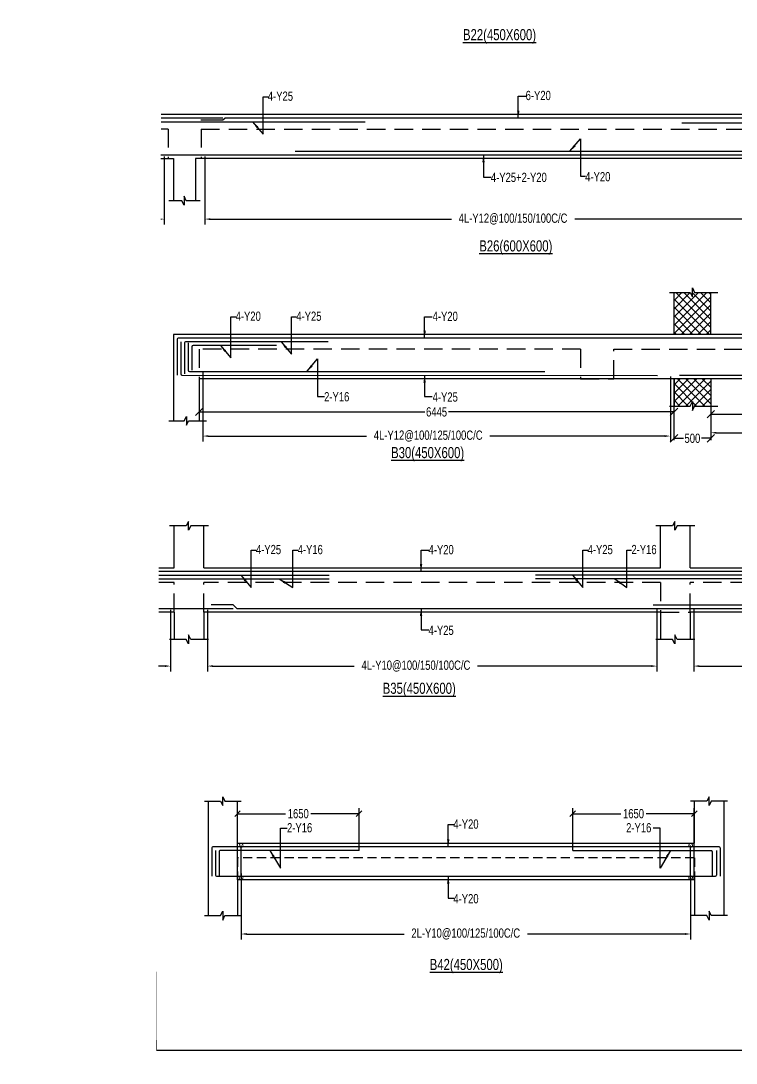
# Model space of a CAD drawing. Header units: millimetres. Extents: x 0 to 31744305, y -21599035 to 0.
# Drawn here: x 31642466 to 31652174, y -21150739 to -21136592 of the extents above; entities that cross this region are included whole.
import ezdxf

# ---------------------------------------------------------------- set-up
doc = ezdxf.new("R2010")
doc.units = ezdxf.units.MM
doc.header["$LTSCALE"] = 1000
doc.header["$MEASUREMENT"] = 0
doc.set_wipeout_variables(frame=1)
doc.header["$PDMODE"] = 3
for name, pattern in [('CONTINOUS', [0]), ('CONTINU', [0]), ('HIDDEN', [0.375, 0.25, -0.125])]:
    doc.linetypes.add(name, pattern=pattern)
for name, color, linetype in [('-S-ARROW', 253, 'Continuous'), ('-S-MISC', 8, 'Continuous'), ('-S-STIRRUPS DIM', 6, 'Continuous'), ('-S-STIRUP', 11, 'Continuous'), ('-STR-BEAM', 7, 'CONTINU'), ('-STR-COLUMN', 5, 'HIDDEN'), ('-STR-REINF', 3, 'Continuous'), ('-STR-RF-DIM', 8, 'CONTINOUS'), ('-STR-TEXT', 6, 'Continuous'), ('S-COL HATCH', 9, 'Continuous'), ('S-DIM', 7, 'Continuous'), ('SEC TEXT', 9, 'Continuous'), ('SLAB LINE', 254, 'HIDDEN')]:
    doc.layers.add(name, color=color, linetype=linetype)
doc.styles.add('BEAM-LS', font='romans.shx', dxfattribs={"width": 0.8})
doc.styles.add('SOBHA', font='swisscl.ttf')
doc.styles.add('sobha.sed', font='swisscl.ttf')
doc.dimstyles.new('S-50', dxfattribs={"dimscale": 50, "dimtxt": 2.5, "dimasz": 2, "dimexe": 0.5, "dimexo": 0.25, "dimgap": 0.25, "dimtad": 0, "dimdec": 0, "dimrnd": 0.0005, "dimzin": 0, "dimdsep": 46, "dimtxsty": 'sobha.sed', "dimblk": 'OBLIQUE', "dimcen": 0.09, "dimclrd": 8, "dimclre": 8, "dimclrt": 6, "dimadec": 0, "dimazin": 0, "dimtfac": 1, "dimtdec": 0, "dimtofl": 0, "dimtmove": 2, "dimatfit": 3, "dimfxl": 0.18, "dimtolj": 1, "dimtzin": 0, "dimlwd": -1, "dimlwe": -1, "dimarcsym": 0})
doc.dimstyles.new('S-DIM50', dxfattribs={"dimscale": 50, "dimtxt": 2.5, "dimasz": 1.5, "dimexe": 1.5, "dimexo": 1, "dimgap": 0.5, "dimtad": 0, "dimdec": 0, "dimzin": 0, "dimdsep": 46, "dimtxsty": 'SOBHA', "dimcen": 0.09, "dimclrd": 256, "dimclre": 256, "dimclrt": 6, "dimadec": 5, "dimazin": 0, "dimtfac": 1, "dimtdec": 0, "dimtofl": 0, "dimtmove": 0, "dimatfit": 3, "dimfxl": 0.18, "dimtolj": 1, "dimtzin": 0, "dimlwd": -1, "dimlwe": -1, "dimarcsym": 0})
doc.dimstyles.new('STIRUP', dxfattribs={"dimscale": 50, "dimtxt": 2.5, "dimasz": 2.2, "dimexe": 0, "dimexo": 0, "dimgap": 0.5, "dimtad": 0, "dimdec": 0, "dimzin": 0, "dimdsep": 46, "dimtxsty": 'BEAM-LS', "dimblk": 'DOTSMALL', "dimcen": 0.09, "dimclrd": 256, "dimclre": 256, "dimclrt": 256, "dimadec": 5, "dimazin": 0, "dimtfac": 1, "dimtdec": 0, "dimtofl": 0, "dimtmove": 0, "dimatfit": 3, "dimldrblk": 'DOTSMALL', "dimfxl": 0, "dimfxlon": 1, "dimtolj": 1, "dimtzin": 0, "dimlwd": -1, "dimlwe": -1, "dimarcsym": 0})

# ---------------------------------------------------------------- blocks, each defined once
blk = doc.blocks.new('*D36')
at = {"layer": '-STR-RF-DIM', "transparency": 16777216}
for p, q in [((31645456, -21148164), (31645456, -21149061)), ((31651556, -21148221), (31651556, -21149061)), ((31645531, -21148986), (31647668, -21148986)), ((31651481, -21148986), (31649340, -21148986))]:
    blk.add_line(p, q, dxfattribs=at)
for points in [[(31645531, -21148973), (31645531, -21148998), (31645456, -21148986)], [(31651481, -21148973), (31651481, -21148998), (31651556, -21148986)]]:
    blk.add_solid(points, dxfattribs=at)
at = {"layer": 'Defpoints', "color": 0, "transparency": 16777216}
for p in [(31645456, -21148164, 178587), (31651556, -21148221, 178587), (31651556, -21148986)]:
    blk.add_point(p, dxfattribs=at)
at = {"layer": '-STR-RF-DIM', "color": 6, "transparency": 16777216, "insert": (31648504, -21148986), "char_height": 125, "attachment_point": 5, "style": 'SOBHA'}
blk.add_mtext('\\A1;2L-Y10@100/125/100C/C', dxfattribs=at)
blk = doc.blocks.new('_DotSmall')
at = {"color": 0, "linetype": 'ByBlock', "const_width": 0.5}
blk.add_lwpolyline([(-0.0625, 0, 1), (0.0625, 0, 1)], format="xyb", close=True, dxfattribs=at)
blk = doc.blocks.new('*D37')
at = {"layer": '-S-STIRUP', "ltscale": 100, "transparency": 16777216}
blk.add_line((31645456, -21148221), (31645456, -21147784), dxfattribs=at)
at = {"layer": 'Defpoints', "color": 0, "linetype": 'CONTINU', "ltscale": 100, "transparency": 16777216}
for p in [(31645456, -21147784), (31645456, -21147784), (31645456, -21148221, 0)]:
    blk.add_point(p, dxfattribs=at)
at = {"layer": '-S-STIRUP', "linetype": 'CONTINU', "ltscale": 100, "transparency": 16777216, "xscale": 100, "yscale": 100, "zscale": 100}
for p, rotation in [((31645456, -21147784), 90), ((31645456, -21148221), 270)]:
    blk.add_blockref('_DotSmall', p, dxfattribs=dict(at, rotation=rotation))
blk = doc.blocks.new('*D38')
at = {"layer": '-S-STIRUP', "ltscale": 100, "transparency": 16777216}
blk.add_line((31651556, -21148221), (31651556, -21147784), dxfattribs=at)
at = {"layer": 'Defpoints', "color": 0, "linetype": 'CONTINU', "ltscale": 100, "transparency": 16777216}
for p in [(31651556, -21147784), (31651556, -21147784), (31651556, -21148221, 0)]:
    blk.add_point(p, dxfattribs=at)
at = {"layer": '-S-STIRUP', "linetype": 'CONTINU', "ltscale": 100, "transparency": 16777216, "xscale": 100, "yscale": 100, "zscale": 100}
for p, rotation in [((31651556, -21147784), 90), ((31651556, -21148221), 270)]:
    blk.add_blockref('_DotSmall', p, dxfattribs=dict(at, rotation=rotation))
blk = doc.blocks.new('_OBLIQUE')
at = {"color": 0, "linetype": 'ByBlock'}
blk.add_line((-0.5, -0.5), (0.5, 0.5), dxfattribs=at)
blk = doc.blocks.new('*D611')
at = {"layer": '-STR-RF-DIM', "transparency": 16777216}
for p, q in [((31696740, -21128921), (31696740, -21129862)), ((31703083, -21128978), (31703083, -21129862)), ((31696815, -21129787), (31698961, -21129787)), ((31703008, -21129787), (31700634, -21129787))]:
    blk.add_line(p, q, dxfattribs=at)
for points in [[(31696815, -21129774), (31696815, -21129799), (31696740, -21129787)], [(31703008, -21129774), (31703008, -21129799), (31703083, -21129787)]]:
    blk.add_solid(points, dxfattribs=at)
at = {"layer": 'Defpoints', "color": 0, "transparency": 16777216}
for p in [(31696740, -21128921, 178587), (31703083, -21128978, 178587), (31703083, -21129787)]:
    blk.add_point(p, dxfattribs=at)
at = {"layer": '-STR-RF-DIM', "color": 6, "transparency": 16777216, "insert": (31699797, -21129787), "char_height": 125, "attachment_point": 5, "style": 'SOBHA'}
blk.add_mtext('\\A1;4L-Y12@100/125/100C/C', dxfattribs=at)
blk = doc.blocks.new('*D614')
at = {"layer": '-STR-RF-DIM', "transparency": 16777216}
for p, q in [((31723183, -21128978), (31723183, -21129817)), ((31726133, -21128978), (31726133, -21129817)), ((31723258, -21129742), (31724104, -21129742)), ((31726058, -21129742), (31725212, -21129742))]:
    blk.add_line(p, q, dxfattribs=at)
for points in [[(31723258, -21129729), (31723258, -21129754), (31723183, -21129742)], [(31726058, -21129729), (31726058, -21129754), (31726133, -21129742)]]:
    blk.add_solid(points, dxfattribs=at)
at = {"layer": 'Defpoints', "color": 0, "transparency": 16777216}
for p in [(31723183, -21128978, 0), (31726133, -21128978, 0), (31726133, -21129742)]:
    blk.add_point(p, dxfattribs=at)
at = {"layer": '-STR-RF-DIM', "color": 6, "transparency": 16777216, "insert": (31724658, -21129742), "char_height": 125, "attachment_point": 5, "style": 'SOBHA'}
blk.add_mtext('\\A1;4L-Y12@100C/C', dxfattribs=at)
blk = doc.blocks.new('*D615')
at = {"layer": '-STR-RF-DIM', "transparency": 16777216}
for p, q in [((31726633, -21128978), (31726633, -21129817)), ((31732733, -21128975), (31732733, -21129817)), ((31726708, -21129742), (31728625, -21129742)), ((31732658, -21129742), (31730299, -21129742))]:
    blk.add_line(p, q, dxfattribs=at)
for points in [[(31726708, -21129729), (31726708, -21129754), (31726633, -21129742)], [(31732658, -21129729), (31732658, -21129754), (31732733, -21129742)]]:
    blk.add_solid(points, dxfattribs=at)
at = {"layer": 'Defpoints', "color": 0, "transparency": 16777216}
for p in [(31726633, -21128978, 0), (31732733, -21128975, 0), (31726633, -21129742)]:
    blk.add_point(p, dxfattribs=at)
at = {"layer": '-STR-RF-DIM', "color": 6, "transparency": 16777216, "insert": (31729462, -21129742), "char_height": 125, "attachment_point": 5, "style": 'SOBHA'}
blk.add_mtext('\\A1;4L-Y10@100/150/100C/C', dxfattribs=at)
blk = doc.blocks.new('*D616')
at = {"layer": '-STR-RF-DIM', "transparency": 16777216}
for p, q in [((31733234, -21128975), (31733234, -21129817)), ((31736183, -21128978), (31736183, -21129817)), ((31733309, -21129742), (31734154, -21129742)), ((31736108, -21129742), (31735262, -21129742))]:
    blk.add_line(p, q, dxfattribs=at)
for points in [[(31733309, -21129729), (31733309, -21129754), (31733234, -21129742)], [(31736108, -21129729), (31736108, -21129754), (31736183, -21129742)]]:
    blk.add_solid(points, dxfattribs=at)
at = {"layer": 'Defpoints', "color": 0, "transparency": 16777216}
for p in [(31733234, -21128975, 0), (31736183, -21128978, 0), (31736183, -21129742)]:
    blk.add_point(p, dxfattribs=at)
at = {"layer": '-STR-RF-DIM', "color": 6, "transparency": 16777216, "insert": (31734708, -21129742), "char_height": 125, "attachment_point": 5, "style": 'SOBHA'}
blk.add_mtext('\\A1;4L-Y12@100C/C', dxfattribs=at)
blk = doc.blocks.new('*D620')
at = {"layer": '-STR-RF-DIM', "transparency": 16777216}
for p, q in [((31703633, -21129008), (31703633, -21129817)), ((31708383, -21128978), (31708383, -21129817)), ((31703708, -21129742), (31705201, -21129742)), ((31708308, -21129742), (31706874, -21129742))]:
    blk.add_line(p, q, dxfattribs=at)
for points in [[(31703708, -21129729), (31703708, -21129754), (31703633, -21129742)], [(31708308, -21129729), (31708308, -21129754), (31708383, -21129742)]]:
    blk.add_solid(points, dxfattribs=at)
at = {"layer": 'Defpoints', "color": 0, "transparency": 16777216}
for p in [(31703633, -21129008, 0), (31708383, -21128978), (31703633, -21129742)]:
    blk.add_point(p, dxfattribs=at)
at = {"layer": '-STR-RF-DIM', "color": 6, "transparency": 16777216, "insert": (31706038, -21129742), "char_height": 125, "attachment_point": 5, "style": 'SOBHA'}
blk.add_mtext('\\A1;4L-Y10@100/125/100C/C', dxfattribs=at)
blk = doc.blocks.new('A$Ce57c240b')
at = {"layer": 'SEC TEXT', "color": 4, "linetype": 'ByBlock', "style": 'sobha.sed'}
blk.add_text('%%UB22(450X600)', height=150, rotation=359.98928, dxfattribs=at).set_placement((32968.5, 239.6, 0))
blk = doc.blocks.new('*D585')
at = {"layer": '-STR-RF-DIM', "transparency": 16777216}
for p, q in [((31669839, -21134776), (31669839, -21135702)), ((31677014, -21134776), (31677014, -21135702)), ((31669914, -21135627), (31672529, -21135627)), ((31676939, -21135627), (31674203, -21135627))]:
    blk.add_line(p, q, dxfattribs=at)
for points in [[(31669914, -21135615), (31669914, -21135640), (31669839, -21135627)], [(31676939, -21135615), (31676939, -21135640), (31677014, -21135627)]]:
    blk.add_solid(points, dxfattribs=at)
at = {"layer": 'Defpoints', "color": 0, "transparency": 16777216}
for p in [(31669839, -21134776, 0), (31677014, -21134776, 0), (31677014, -21135627)]:
    blk.add_point(p, dxfattribs=at)
at = {"layer": '-STR-RF-DIM', "color": 6, "transparency": 16777216, "insert": (31673366, -21135627), "char_height": 125, "attachment_point": 5, "style": 'SOBHA'}
blk.add_mtext('\\A1;4L-Y12@100/150/100C/C', dxfattribs=at)
blk = doc.blocks.new('*D586')
at = {"layer": '-STR-RF-DIM', "transparency": 16777216}
for p, q in [((31677564, -21134776), (31677564, -21135702)), ((31686214, -21134776), (31686214, -21135702)), ((31677639, -21135627), (31680910, -21135627)), ((31686139, -21135627), (31682584, -21135627))]:
    blk.add_line(p, q, dxfattribs=at)
for points in [[(31677639, -21135615), (31677639, -21135640), (31677564, -21135627)], [(31686139, -21135615), (31686139, -21135640), (31686214, -21135627)]]:
    blk.add_solid(points, dxfattribs=at)
at = {"layer": 'Defpoints', "color": 0, "transparency": 16777216}
for p in [(31677564, -21134776, 0), (31686214, -21134776, 0), (31677564, -21135627)]:
    blk.add_point(p, dxfattribs=at)
at = {"layer": '-STR-RF-DIM', "color": 6, "transparency": 16777216, "insert": (31681747, -21135627), "char_height": 125, "attachment_point": 5, "style": 'SOBHA'}
blk.add_mtext('\\A1;4L-Y12@100/150/100C/C', dxfattribs=at)
blk = doc.blocks.new('*D647')
at = {"layer": '-S-STIRRUPS DIM', "color": 251, "transparency": 16777216}
for p, q in [((31645406, -21148251), (31645406, -21147278)), ((31647056, -21147851), (31647056, -21147278))]:
    blk.add_line(p, q, dxfattribs=at)
at = {"layer": '-S-STIRRUPS DIM', "color": 8, "transparency": 16777216}
for p, q in [((31645406, -21147353), (31646059, -21147353)), ((31647056, -21147353), (31646403, -21147353))]:
    blk.add_line(p, q, dxfattribs=at)
at = {"layer": 'Defpoints', "color": 0, "transparency": 16777216}
for p in [(31647056, -21147353), (31647056, -21147851, 0), (31645406, -21148251, 0)]:
    blk.add_point(p, dxfattribs=at)
at = {"layer": '-S-STIRRUPS DIM', "color": 8, "transparency": 16777216, "xscale": 75, "yscale": 75, "zscale": 75, "rotation": 180}
blk.add_blockref('_OBLIQUE', (31645406, -21147353), dxfattribs=at)
at = {"layer": '-S-STIRRUPS DIM', "color": 8, "transparency": 16777216, "xscale": 75, "yscale": 75, "zscale": 75}
blk.add_blockref('_OBLIQUE', (31647056, -21147353), dxfattribs=at)
at = {"layer": '-S-STIRRUPS DIM', "color": 6, "transparency": 16777216, "insert": (31646231, -21147353), "char_height": 125, "attachment_point": 5, "style": 'sobha.sed'}
blk.add_mtext('\\A1;1650', dxfattribs=at)
blk = doc.blocks.new('*D648')
at = {"layer": '-S-STIRRUPS DIM', "color": 251, "transparency": 16777216}
for p, q in [((31649956, -21147851), (31649956, -21147278)), ((31651606, -21148251), (31651606, -21147278))]:
    blk.add_line(p, q, dxfattribs=at)
at = {"layer": '-S-STIRRUPS DIM', "color": 8, "transparency": 16777216}
for p, q in [((31649956, -21147353), (31650609, -21147353)), ((31651606, -21147353), (31650953, -21147353))]:
    blk.add_line(p, q, dxfattribs=at)
at = {"layer": 'Defpoints', "color": 0, "transparency": 16777216}
for p in [(31649956, -21147353), (31649956, -21147851, 0), (31651606, -21148251, 0)]:
    blk.add_point(p, dxfattribs=at)
at = {"layer": '-S-STIRRUPS DIM', "color": 8, "transparency": 16777216, "xscale": 75, "yscale": 75, "zscale": 75, "rotation": 180}
blk.add_blockref('_OBLIQUE', (31649956, -21147353), dxfattribs=at)
at = {"layer": '-S-STIRRUPS DIM', "color": 8, "transparency": 16777216, "xscale": 75, "yscale": 75, "zscale": 75}
blk.add_blockref('_OBLIQUE', (31651606, -21147353), dxfattribs=at)
at = {"layer": '-S-STIRRUPS DIM', "color": 6, "transparency": 16777216, "insert": (31650781, -21147353), "char_height": 125, "attachment_point": 5, "style": 'sobha.sed'}
blk.add_mtext('\\A1;1650', dxfattribs=at)
blk = doc.blocks.new('*D956')
at = {"layer": 'Defpoints', "color": 0, "transparency": 16777216}
for p in [(31651830, -21141449, 0), (31656680, -21141449, 0), (31656680, -21141932)]:
    blk.add_point(p, dxfattribs=at)
at = {"layer": 'S-DIM', "color": 8, "transparency": 16777216}
for p, q in [((31651830, -21141461), (31651830, -21141957)), ((31656680, -21141461), (31656680, -21141957)), ((31651830, -21141932), (31654094, -21141932)), ((31656680, -21141932), (31654417, -21141932))]:
    blk.add_line(p, q, dxfattribs=at)
at = {"layer": 'S-DIM', "color": 8, "transparency": 16777216, "xscale": 100, "yscale": 100, "zscale": 100, "rotation": 180}
blk.add_blockref('_OBLIQUE', (31651830, -21141932), dxfattribs=at)
at = {"layer": 'S-DIM', "color": 8, "transparency": 16777216, "xscale": 100, "yscale": 100, "zscale": 100}
blk.add_blockref('_OBLIQUE', (31656680, -21141932), dxfattribs=at)
at = {"layer": 'S-DIM', "color": 6, "transparency": 16777216, "insert": (31654255, -21141932), "char_height": 125, "attachment_point": 5, "style": 'sobha.sed'}
blk.add_mtext('\\A1;4850', dxfattribs=at)
blk = doc.blocks.new('*D957')
at = {"layer": 'Defpoints', "color": 0, "transparency": 16777216}
for p in [(31644885, -21141449, 0), (31651330, -21141449, 0), (31644885, -21141900)]:
    blk.add_point(p, dxfattribs=at)
at = {"layer": 'S-DIM', "color": 8, "transparency": 16777216}
for p, q in [((31644885, -21141461), (31644885, -21141925)), ((31651330, -21141461), (31651330, -21141925)), ((31644885, -21141900), (31647947, -21141900)), ((31651330, -21141900), (31648269, -21141900))]:
    blk.add_line(p, q, dxfattribs=at)
at = {"layer": 'S-DIM', "color": 8, "transparency": 16777216, "xscale": 100, "yscale": 100, "zscale": 100, "rotation": 180}
blk.add_blockref('_OBLIQUE', (31644885, -21141900), dxfattribs=at)
at = {"layer": 'S-DIM', "color": 8, "transparency": 16777216, "xscale": 100, "yscale": 100, "zscale": 100}
blk.add_blockref('_OBLIQUE', (31651330, -21141900), dxfattribs=at)
at = {"layer": 'S-DIM', "color": 6, "transparency": 16777216, "insert": (31648108, -21141900), "char_height": 125, "attachment_point": 5, "style": 'sobha.sed'}
blk.add_mtext('\\A1;6445', dxfattribs=at)
blk = doc.blocks.new('*D966')
at = {"layer": 'Defpoints', "color": 0, "transparency": 16777216}
for p in [(31651330, -21141820, 0), (31651830, -21141957), (31651830, -21142258)]:
    blk.add_point(p, dxfattribs=at)
at = {"layer": 'S-DIM', "color": 8, "transparency": 16777216}
for p, q in [((31651330, -21141832), (31651330, -21142283)), ((31651830, -21141970), (31651830, -21142283)), ((31651330, -21142258), (31651459, -21142258)), ((31651830, -21142258), (31651702, -21142258))]:
    blk.add_line(p, q, dxfattribs=at)
at = {"layer": 'S-DIM', "color": 8, "transparency": 16777216, "xscale": 100, "yscale": 100, "zscale": 100, "rotation": 180}
blk.add_blockref('_OBLIQUE', (31651330, -21142258), dxfattribs=at)
at = {"layer": 'S-DIM', "color": 8, "transparency": 16777216, "xscale": 100, "yscale": 100, "zscale": 100}
blk.add_blockref('_OBLIQUE', (31651830, -21142258), dxfattribs=at)
at = {"layer": 'S-DIM', "color": 6, "transparency": 16777216, "insert": (31651580, -21142258), "char_height": 125, "attachment_point": 5, "style": 'sobha.sed'}
blk.add_mtext('\\A1;500', dxfattribs=at)
blk = doc.blocks.new('bb')
at = {"layer": 'S-COL HATCH'}
h = blk.add_hatch(dxfattribs=at)
h.set_pattern_fill('ANSI37', color=252, scale=25)
h.set_pattern_definition([(45, (31622322.33, -21352255.004), (-56.1266, 56.1266), []), (135, (31622322.33, -21352255.004), (-56.1266, -56.1266), [])])
h.paths.add_polyline_path([(31703132.8, -21128408.4), (31703132.8, -21127837.5), (31703632.8, -21127837.5), (31703632.8, -21128408.4)])
h = blk.add_hatch(dxfattribs=at)
h.set_pattern_fill('ANSI37', color=252, scale=25)
h.set_pattern_definition([(45, (31622322.33, -21352055.004), (-56.1266, 56.1266), []), (135, (31622322.33, -21352055.004), (-56.1266, -56.1266), [])])
h.paths.add_polyline_path([(31703132.8, -21129008.4), (31703132.8, -21129379.3), (31703632.8, -21129379.3), (31703632.8, -21129008.4)])
at = {"layer": '-S-MISC', "linetype": 'ByBlock', "ltscale": 1000, "elevation": 0}
for points in [[(31703070.2, -21127837.5), (31703352.9, -21127837.5), (31703382.8, -21127897.1), (31703382.8, -21127777), (31703412.6, -21127837.5), (31703728.6, -21127837.5)], [(31726645.4, -21127837.5), (31726405.1, -21127837.9), (31726375.3, -21127897.6), (31726375.3, -21127777.4), (31726345.4, -21127837.9), (31726118.4, -21127837.5)], [(31733246.2, -21127837.5), (31733005.1, -21127837.9), (31732975.3, -21127897.6), (31732975.3, -21127777.4), (31732945.4, -21127837.9), (31732718.4, -21127837.5)], [(31703070.2, -21129379.3), (31703352.9, -21129379.3), (31703382.8, -21129319.6), (31703382.8, -21129439.8), (31703412.6, -21129379.3), (31703728.6, -21129379.3)], [(31726645.4, -21129379.3), (31726405.1, -21129378.9), (31726375.3, -21129319.2), (31726375.3, -21129439.4), (31726345.4, -21129378.9), (31726118.4, -21129379.3)], [(31733246.2, -21129379.3), (31733005.1, -21129378.9), (31732975.3, -21129319.2), (31732975.3, -21129439.4), (31732945.4, -21129378.9), (31732718.4, -21129379.3)], [(31696277.8, -21129579.3), (31696485.6, -21129579.3), (31696515.4, -21129519.6), (31696515.4, -21129639.8), (31696545.3, -21129579.3), (31696786.3, -21129579.3)]]:
    blk.add_lwpolyline(points, dxfattribs=at)
at = {"layer": '-STR-BEAM'}
for p, q in [((31708482.8, -21128408.4, 0), (31696340.4, -21128408.4, 0)), ((31723132.8, -21128408.4, 0), (31726182.8, -21128408.4, 0)), ((31726582.8, -21128408.4, 0), (31732782.8, -21128408.4, 0)), ((31733183.6, -21128408.4, 0), (31736232.8, -21128408.4, 0)), ((31703132.8, -21129008.4, 0), (31696690.4, -21129008.4, 0)), ((31708482.8, -21129008.4, 0), (31703132.8, -21129008.4, 0)), ((31726182.8, -21129008.4, 0), (31723132.8, -21129008.4, 0)), ((31732782.8, -21129008.4, 0), (31726582.8, -21129008.4, 0)), ((31736232.8, -21129008.4, 0), (31733183.6, -21129008.4, 0))]:
    blk.add_line(p, q, dxfattribs=at)
at = {"layer": '-STR-COLUMN', "linetype": 'Continuous', "ltscale": 10}
for p, q in [((31703132.8, -21128408.4, 0), (31703132.8, -21127837.5, 0)), ((31703632.8, -21128408.4, 0), (31703632.8, -21127837.5, 0)), ((31726182.8, -21128408.4, 0), (31726182.8, -21127837.5, 0)), ((31726582.8, -21128408.4, 0), (31726582.8, -21127837.5, 0)), ((31732782.8, -21128408.4, 0), (31732782.8, -21127837.5, 0)), ((31733183.6, -21128408.4, 0), (31733183.6, -21127837.5, 0)), ((31696340.4, -21128408.4, 0), (31696340.4, -21129579.3, 0)), ((31696690.4, -21129008.4, 0), (31696690.4, -21129579.3, 0)), ((31703132.8, -21129008.4, 0), (31703132.8, -21129379.3, 0)), ((31703632.8, -21129008.4, 0), (31703632.8, -21129379.3, 0)), ((31726182.8, -21129008.4, 0), (31726182.8, -21129379.3, 0)), ((31726582.8, -21129008.4, 0), (31726582.8, -21129379.3, 0)), ((31732782.8, -21129008.4, 0), (31732782.8, -21129379.3, 0)), ((31733183.6, -21129008.4, 0), (31733183.6, -21129379.3, 0))]:
    blk.add_line(p, q, dxfattribs=at)
at = {"layer": '-STR-REINF', "ltscale": 10}
for p, q in [((31696390.4, -21128473.4, 0), (31696390.4, -21128959, 0)), ((31756158.8, -21128458.4, 0.1), (31696405.4, -21128458.4, 0)), ((31696440.4, -21128508.4, 0), (31696440.4, -21128943.4, 0)), ((31696490.4, -21128523.4, 0), (31696490.4, -21128943.4, 0)), ((31698440.4, -21128508.4, 0), (31696505.4, -21128508.4, 0)), ((31696540.4, -21128523.4, 0), (31696540.4, -21128893.4, 0)), ((31696590.4, -21128573.4, 0), (31696590.4, -21128893.4, 0)), ((31697740.4, -21128558.4, 0), (31696605.4, -21128558.4, 0)), ((31725282.8, -21128508.4, 0), (31728282.8, -21128508.4, 0)), ((31725282.8, -21128558.4, 0), (31728282.8, -21128558.4, 0)), ((31734083.8, -21128508.4, 0), (31731082.8, -21128508.4, 0)), ((31734083.8, -21128558.4, 0), (31731082.8, -21128558.4, 0)), ((31696455.4, -21128958.4, 0), (31702910.5, -21128963.9, 0)), ((31696555.4, -21128908.4, 0), (31701380.5, -21128908.4, 0)), ((31703207.8, -21128958.4, 0), (31726983.1, -21128958.4, 0)), ((31726983.1, -21128908.7, 0), (31726683.6, -21128908.7, 0)), ((31726983.1, -21128908.7, 0), (31727032.8, -21128958.4, 0)), ((31727032.8, -21128958.4, 0), (31756108.8, -21128958.4, 0)), ((31732682.8, -21128908.4, 0), (31736833.6, -21128908.4, 0))]:
    blk.add_line(p, q, dxfattribs=at)
for centre, start, end in [((31696405.4, -21128473.4, 0), 90, 180), ((31696505.4, -21128523.4, 0), 90, 180), ((31696605.4, -21128573.4, 0), 90, 180), ((31696555.4, -21128893.4, 0), 180, 270), ((31696455.4, -21128943.4, 0), 180, 270)]:
    blk.add_arc(centre, 15, start, end, dxfattribs=at)
at = {"layer": 'SLAB LINE', "color": 8, "linetype": 'HIDDEN'}
for p, q in [((31701865.6, -21128608.4, 0), (31696690.4, -21128608.4, 0)), ((31696690.4, -21128608.4, 0), (31696690.4, -21129008.4, 0)), ((31702315.6, -21128608.4, 0), (31708482.8, -21128608.4, 0)), ((31726182.8, -21128608.4, 0), (31723132.8, -21128608.4, 0)), ((31726182.8, -21129008.4, 0), (31726182.8, -21128608.4, 0)), ((31732782.8, -21128608.4, 0), (31726582.8, -21128608.4, 0)), ((31726582.8, -21129008.4, 0), (31726582.8, -21128608.4, 0)), ((31736232.8, -21128608.4, 0), (31733183.6, -21128608.4, 0))]:
    blk.add_line(p, q, dxfattribs=at)
at = {"layer": 'SLAB LINE', "color": 8, "linetype": 'HIDDEN', "elevation": 0}
for points in [[(31701865.6, -21128608.4), (31701865.6, -21129008.4), (31702315.6, -21129008.4), (31702315.6, -21128608.4)], [(31732782.8, -21128608.4), (31732782.8, -21129008.4), (31733183.6, -21129008.4), (31733183.6, -21128608.4)]]:
    blk.add_lwpolyline(points, dxfattribs=at)
at = {"layer": '-STR-TEXT', "color": 6, "style": 'SOBHA'}
for s, p in [('4-Y20', (31697183.5, -21128222.5, 0)), ('4-Y25', (31698006.8, -21128222.5, 0)), ('4-Y20', (31724553.8, -21128223.7, 0)), ('4-Y25', (31727290.2, -21128222.5, 0)), ('4-Y16', (31727856.7, -21128222.5, 0)), ('4-Y20', (31729632.8, -21128223.7, 0)), ('4-Y25', (31731791.6, -21128222.5, 0)), ('2-Y16', (31732386.1, -21128222.5, 0)), ('2-Y16', (31698384.5, -21129315.5, 0)), ('4-Y25', (31724662.8, -21129318.2, 0)), ('4-Y25', (31729632.8, -21129318.2, 0))]:
    blk.add_text(s, height=125, dxfattribs=at).set_placement(p)
at = {"layer": '-STR-TEXT', "color": 6, "char_height": 125, "style": 'SOBHA'}
for s, insert, attachment_point in [('\\A1;4-Y20', (31699857, -21128098.5, 0), 1), ('\\A1;4-Y25', (31699857, -21129321, 0), 7)]:
    blk.add_mtext(s, dxfattribs=dict(at, insert=insert, attachment_point=attachment_point))
at = {"layer": 'SEC TEXT', "color": 4, "linetype": 'ByBlock', "style": 'sobha.sed'}
for s, p in [('%%UB30(450X600)', (31699293.3, -21130085.9, 0)), ('%%UB34(450X600)', (31724167.3, -21130117.9, 0)), ('%%UB35(450X600)', (31729010.8, -21130117.9, 0))]:
    blk.add_text(s, height=150, rotation=359.98928, dxfattribs=at).set_placement(p)
at = {"layer": '-STR-RF-DIM'}
for base, p1, p2, text, picture, middle in [((31703082.9, -21129787, 0), (31696740.3, -21128921.1, 178586.6), (31703082.9, -21128978.1, 178586.6), '4L-Y12@100/125/100C/C', '*D611', (31699797.5, -21129787, 0)), ((31726132.8, -21129742, 0), (31723182.8, -21128978.1, 0), (31726132.8, -21128978.1, 0), '4L-Y12@100C/C', '*D614', (31724657.8, -21129742, 0)), ((31736182.8, -21129742, 0), (31733233.6, -21128974.8, 0), (31736182.8, -21128978.1, 0), '4L-Y12@100C/C', '*D616', (31734708.2, -21129742, 0))]:
    dim = blk.add_linear_dim(base=base, p1=p1, p2=p2, text=text, dimstyle='S-DIM50', override={"dimscale": 1, "dimtxt": 125, "dimasz": 75, "dimexe": 75, "dimexo": 0, "dimgap": 25, "dimsah": 1, "dimcen": 4.5, "dimfxl": 75}, dxfattribs=at)
    dim.commit()
    dim.dimension.update_dxf_attribs({"geometry": picture, "text_midpoint": middle, "dimtype": 128})
for base, p1, p2, text, picture, middle in [((31703632.8, -21129742, 0), (31708382.8, -21128978.1, 0), (31703632.8, -21129008.4, 0), '4L-Y10@100/125/100C/C', '*D620', (31706037.6, -21129742, 0)), ((31726632.8, -21129742, 0), (31732732.8, -21128974.8, 0), (31726632.8, -21128978.1, 0), '4L-Y10@100/150/100C/C', '*D615', (31729462.1, -21129742, 0))]:
    dim = blk.add_linear_dim(base=base, p1=p1, p2=p2, angle=180, text=text, dimstyle='S-DIM50', override={"dimscale": 1, "dimtxt": 125, "dimasz": 75, "dimexe": 75, "dimexo": 0, "dimgap": 25, "dimsah": 1, "dimcen": 4.5, "dimfxl": 75}, dxfattribs=at)
    dim.commit()
    dim.dimension.update_dxf_attribs({"geometry": picture, "text_midpoint": middle, "dimtype": 128})
at = {"layer": '-S-ARROW'}
for points in [[(31696977.2, -21128557.3, 0), (31697119.4, -21128724.5, 0), (31697119.4, -21128167.3, 0), (31697186.9, -21128167.3, 0)], [(31697800.5, -21128507.3, 0), (31697942.7, -21128674.5, 0), (31697942.7, -21128167.3, 0), (31698010.2, -21128167.3, 0)], [(31724452.3, -21128458.4, 0), (31724452.3, -21128170, 0), (31724555.7, -21128168.6, 0)], [(31727083.9, -21128507.3, 0), (31727226.1, -21128674.5, 0), (31727226.1, -21128167.3, 0), (31727293.6, -21128167.3, 0)], [(31727604.5, -21128558.4, 0), (31727792.6, -21128674.5, 0), (31727792.6, -21128167.3, 0), (31727860.1, -21128167.3, 0)], [(31729531.3, -21128458.4, 0), (31729531.3, -21128170, 0), (31729634.7, -21128168.6, 0)], [(31731585.3, -21128507.3, 0), (31731727.5, -21128674.5, 0), (31731727.5, -21128167.3, 0), (31731794.9, -21128167.3, 0)], [(31732159, -21128558.4, 0), (31732322, -21128674.5, 0), (31732322, -21128167.3, 0), (31732389.4, -21128167.3, 0)], [(31698152.6, -21128907.5, 0), (31698294.9, -21128740.3, 0), (31698294.9, -21129247.6, 0), (31698387.8, -21129247.6, 0)], [(31724561.3, -21128961.1, 0), (31724561.3, -21129249.5, 0), (31724664.7, -21129249.5, 0)], [(31729531.3, -21128961.1, 0), (31729531.3, -21129249.5, 0), (31729634.7, -21129249.5, 0)]]:
    blk.add_leader(points, dimstyle='S-50', override={"dimgap": 0.1}, dxfattribs=at)
at = {"layer": '-S-ARROW', "annotation_type": 0, "has_hookline": 1, "hookline_direction": 1}
for points, text_width in [([(31699748.5, -21128458.4, 0), (31699748.5, -21128170, 0), (31699852, -21128168.6, 0)], 355.3), ([(31699748.5, -21128961.1, 0), (31699748.5, -21129249.5, 0), (31699852.5, -21129249.5, 0)], 354.9)]:
    blk.add_leader(points, dimstyle='S-50', override={"dimgap": 0.1}, dxfattribs=dict(at, text_width=text_width))
blk = doc.blocks.new('BEAM')
at = {"layer": '-S-MISC', "linetype": 'ByBlock', "ltscale": 1000, "elevation": 0}
blk.add_lwpolyline([(31677501.4, -21135377.5), (31677311.2, -21135377), (31677281.3, -21135317.4), (31677281.3, -21135437.6), (31677251.5, -21135377), (31677074.5, -21135377.5)], dxfattribs=at)
at = {"layer": '-STR-BEAM'}
for p, q in [((31708337.2, -21134206.6, 0), (31657991.8, -21134206.6, 0)), ((31669638.8, -21134806.6, 0), (31677138.8, -21134806.6, 0)), ((31686338.8, -21134806.6, 0), (31677438.8, -21134806.6, 0))]:
    blk.add_line(p, q, dxfattribs=at)
at = {"layer": '-STR-COLUMN', "linetype": 'Continuous', "ltscale": 10}
for p, q in [((31677138.8, -21134806.6, 0), (31677138.8, -21135377.5, 0)), ((31677438.8, -21134806.6, 0), (31677438.8, -21135377.5, 0))]:
    blk.add_line(p, q, dxfattribs=at)
at = {"layer": '-STR-REINF', "ltscale": 10}
for p, q in [((31677810.3, -21134256.6, 0), (31668967.4, -21134256.6, 0)), ((31677810.3, -21134281.6, 0), (31677835.3, -21134256.6, 0)), ((31708262.2, -21134256.6, 0), (31677835.3, -21134256.6, 0)), ((31675188.8, -21134306.6, 0), (31679738.8, -21134306.6, 0)), ((31677510.3, -21134281.6, 0), (31677810.3, -21134281.6, 0)), ((31688588.8, -21134326.6, 0), (31684038.8, -21134326.6, 0)), ((31668738.8, -21134756.6, 0), (31686938.8, -21134756.6, 0)), ((31708212.2, -21134759.3, 0), (31677835.3, -21134759.3, 0)), ((31678788.8, -21134706.6, 0), (31684988.8, -21134706.6, 0))]:
    blk.add_line(p, q, dxfattribs=at)
at = {"layer": 'SLAB LINE', "color": 8, "linetype": 'HIDDEN'}
for p, q in [((31677064.3, -21134406.6, 0), (31677064.3, -21134806.6, 0)), ((31677514.3, -21134406.6, 0), (31677514.3, -21134806.6, 0)), ((31677514.3, -21134406.6, 0), (31686263.8, -21134406.6, 0))]:
    blk.add_line(p, q, dxfattribs=at)
at = {"layer": 'SLAB LINE', "color": 8, "linetype": 'HIDDEN', "elevation": 0}
for points in [[(31675253.2, -21134406.6), (31669788.8, -21134406.6)], [(31675253.2, -21134406.6), (31675253.2, -21134806.6), (31675703.2, -21134806.6), (31675703.2, -21134406.6)], [(31677064.3, -21134406.6), (31675703.2, -21134406.6)]]:
    blk.add_lwpolyline(points, dxfattribs=at)
at = {"layer": '-STR-TEXT', "color": 6, "style": 'SOBHA'}
for s, p in [('4-Y25', (31678418.8, -21134020.7, 0)), ('6-Y20', (31681917.5, -21134011.7, 0)), ('4-Y25+2-Y20', (31681446, -21135123.3, 0)), ('4-Y20', (31682726, -21135114.2, 0))]:
    blk.add_text(s, height=125, dxfattribs=at).set_placement(p)
at = {"layer": 'SEC TEXT', "color": 4, "linetype": 'ByBlock', "style": 'sobha.sed'}
blk.add_text('%%UB26(600X600)', height=150, rotation=359.98928, dxfattribs=at).set_placement((31681288.6, -21136065.6, 0))
at = {"layer": '-STR-RF-DIM'}
dim = blk.add_linear_dim(base=(31677014.3, -21135627.5, 0), p1=(31669838.8, -21134776.3, 0), p2=(31677014.3, -21134776.3, 0), text='4L-Y12@100/150/100C/C', dimstyle='S-DIM50', override={"dimscale": 1, "dimtxt": 125, "dimasz": 75, "dimexe": 75, "dimexo": 0, "dimgap": 25, "dimsah": 1, "dimcen": 4.5, "dimfxl": 75}, dxfattribs=at)
dim.commit()
dim.dimension.update_dxf_attribs({"geometry": '*D585', "text_midpoint": (31673365.8, -21135627.5, 0), "dimtype": 128})
dim = blk.add_linear_dim(base=(31677564.3, -21135627.5, 0), p1=(31686213.8, -21134776.3, 0), p2=(31677564.3, -21134776.3, 0), angle=180, text='4L-Y12@100/150/100C/C', dimstyle='S-DIM50', override={"dimscale": 1, "dimtxt": 125, "dimasz": 75, "dimexe": 75, "dimexo": 0, "dimgap": 25, "dimsah": 1, "dimcen": 4.5, "dimfxl": 75}, dxfattribs=at)
dim.commit()
dim.dimension.update_dxf_attribs({"geometry": '*D586', "text_midpoint": (31681746.9, -21135627.5, 0), "dimtype": 128})
at = {"layer": '-S-ARROW'}
for points, override in [([(31678212.4, -21134305.5, 0), (31678354.7, -21134472.7, 0), (31678354.7, -21133965.5, 0), (31678422.1, -21133965.5, 0)], {"dimgap": 0.1}), ([(31681817.5, -21134256.6, 0), (31681817.5, -21133956.6, 0), (31681920.9, -21133956.6, 0)], {"dimasz": 2, "dimgap": 0.1, "dimtad": 0}), ([(31682519.7, -21134706.4, 0), (31682661.9, -21134539.2, 0), (31682661.9, -21135046.4, 0), (31682729.3, -21135046.4, 0)], {"dimgap": 0.1}), ([(31681346, -21134756, 0), (31681346, -21135056, 0), (31681449.4, -21135056, 0)], {"dimasz": 2, "dimgap": 0.1, "dimtad": 0})]:
    blk.add_leader(points, dimstyle='S-50', override=override, dxfattribs=at)

msp = doc.modelspace()

# ---------------------------------------------------------------- linework, layer by layer
at = {"layer": '-S-MISC', "linetype": 'ByBlock', "ltscale": 1000, "elevation": 0}
for points in [[(31644956.6, -21147182.9), (31645176.4, -21147182.9), (31645206.2, -21147242.6), (31645206.2, -21147122.4), (31645236.1, -21147182.9), (31645456.1, -21147182.9)], [(31652055.8, -21147182.9), (31651836.1, -21147182.9), (31651806.2, -21147242.6), (31651806.2, -21147122.4), (31651776.4, -21147182.9), (31651556.4, -21147182.9)], [(31644956.6, -21148735.7), (31645176.4, -21148735.7), (31645206.2, -21148676), (31645206.2, -21148796.2), (31645236.1, -21148735.7), (31645456.1, -21148735.7)], [(31652055.8, -21148735.7), (31651836.1, -21148735.7), (31651806.2, -21148676), (31651806.2, -21148796.2), (31651776.4, -21148735.7), (31651556.4, -21148735.7)]]:
    msp.add_lwpolyline(points, dxfattribs=at)
at = {"layer": '-STR-BEAM'}
msp.add_line((31645406.3, -21147751.1, 0), (31651606.2, -21147751.1, 0), dxfattribs=at)
at = {"layer": '-STR-BEAM', "elevation": 0}
msp.add_lwpolyline([(31679606.4, -21150567.8), (31644306.4, -21150567.8), (31644306.4, -21121867.8), (31679606.4, -21121867.8)], close=True, dxfattribs=at)
msp.add_lwpolyline([(31651606.2, -21148251.1), (31645406.3, -21148251.1)], dxfattribs=at)
at = {"layer": '-STR-COLUMN', "linetype": 'Continuous', "ltscale": 10}
for p, q in [((31645006.2, -21147182.9, 0), (31645006.2, -21148735.7, 0)), ((31645406.3, -21147751.1, 0), (31645406.3, -21147182.9, 0)), ((31651606.2, -21147751.1, 0), (31651606.2, -21147182.9, 0)), ((31652006.3, -21147182.9, 0), (31652006.3, -21148735.7, 0)), ((31645406.3, -21148251.1, 0), (31645406.3, -21148735.7, 0)), ((31651606.2, -21148251.1, 0), (31651606.2, -21148735.7, 0))]:
    msp.add_line(p, q, dxfattribs=at)
at = {"layer": '-STR-REINF', "ltscale": 10}
for p, q in [((31645056.2, -21147816.1, 0), (31645056.2, -21148201.8, 0)), ((31651941.3, -21147801.1, 0), (31645071.2, -21147801.1, 0)), ((31645106.2, -21147851.1, 0), (31645106.2, -21148186.1, 0)), ((31651906.3, -21147851.1, 0), (31651906.3, -21148186.1, 0)), ((31651956.3, -21147816.1, 0), (31651956.3, -21148201.8, 0)), ((31645121.2, -21148201.1, 0), (31651891.3, -21148201.1, 0))]:
    msp.add_line(p, q, dxfattribs=at)
at = {"layer": '-STR-REINF', "ltscale": 10, "elevation": 0}
for points in [[(31647056.3, -21147851.1), (31645171.2, -21147851.1, 0.4142136), (31645156.2, -21147866.1), (31645156.2, -21148201.1)], [(31649956.2, -21147851.1), (31651831.5, -21147851.1, -0.4142136), (31651846.5, -21147866.1), (31651846.5, -21148201.1)]]:
    msp.add_lwpolyline(points, format="xyb", dxfattribs=at)
at = {"layer": '-STR-REINF', "ltscale": 10}
for centre, start, end in [((31645071.2, -21147816.1, 0), 90, 180), ((31651941.3, -21147816.1, 0), 0, 90), ((31645121.2, -21148186.1, 0), 180, 270), ((31651891.3, -21148186.1, 0), 270, 0)]:
    msp.add_arc(centre, 15, start, end, dxfattribs=at)
at = {"layer": 'SLAB LINE', "color": 8, "linetype": 'HIDDEN', "ltscale": 0.5}
for p, q in [((31651606.2, -21147951.1, 0), (31645406.3, -21147951.1, 0)), ((31645406.3, -21147951.1, 0), (31645406.3, -21148251.1, 0)), ((31651606.2, -21147951.1, 0), (31651606.2, -21148251.1, 0))]:
    msp.add_line(p, q, dxfattribs=at)

# ---------------------------------------------------------------- block references
at = {"color": 250}
msp.add_blockref('A$Ce57c240b', (31615498.2, -21137093.6, 0), dxfattribs=at)
at = {"color": 1}
msp.add_blockref('BEAM', (-32600.9, -3655.3, 0), dxfattribs=at)
at = {"color": 251}
for p in [(-51802.5, -12440.6, 0), (-81633.9, -15607.6, 0)]:
    msp.add_blockref('bb', p, dxfattribs=at)

# ---------------------------------------------------------------- texts
at = {"layer": '-STR-TEXT', "color": 6, "style": 'SOBHA'}
for s, p in [('4-Y20', (31648336, -21147556.3, 0)), ('2-Y16', (31646078.5, -21147606, 0)), ('2-Y16', (31650680.7, -21147606, 0)), ('4-Y20', (31648336, -21148569.1, 0))]:
    msp.add_text(s, height=125, dxfattribs=at).set_placement(p)
at = {"layer": 'SEC TEXT', "color": 4, "linetype": 'ByBlock', "style": 'sobha.sed'}
msp.add_text('%%UB42(450X500)', height=150, rotation=359.98928, dxfattribs=at).set_placement((31648015, -21149474.3, 0))

# ---------------------------------------------------------------- dimensions: what is measured, and where the dimension line sits
at = {"layer": '-S-STIRRUPS DIM'}
dim = msp.add_linear_dim(base=(31647056.3, -21147352.7, 0), p1=(31645406.3, -21148251.1, 0), p2=(31647056.3, -21147851.1, 0), dimstyle='S-DIM50', override={"dimscale": 1, "dimtxt": 125, "dimasz": 75, "dimexe": 75, "dimexo": 0, "dimgap": 25, "dimrnd": 5, "dimtxsty": 'sobha.sed', "dimblk1": 'OBLIQUE', "dimblk2": 'OBLIQUE', "dimsah": 1, "dimcen": 4.5, "dimclrd": 8, "dimclre": 251, "dimfxl": 75}, dxfattribs=at)
dim.commit()
dim.dimension.update_dxf_attribs({"geometry": '*D647', "text_midpoint": (31646231.3, -21147352.7, 0)})
dim = msp.add_linear_dim(base=(31649956.2, -21147352.7, 0), p1=(31651606.2, -21148251.1, 0), p2=(31649956.2, -21147851.1, 0), angle=180, dimstyle='S-DIM50', override={"dimscale": 1, "dimtxt": 125, "dimasz": 75, "dimexe": 75, "dimexo": 0, "dimgap": 25, "dimrnd": 5, "dimtxsty": 'sobha.sed', "dimblk1": 'OBLIQUE', "dimblk2": 'OBLIQUE', "dimsah": 1, "dimcen": 4.5, "dimclrd": 8, "dimclre": 251, "dimfxl": 75}, dxfattribs=at)
dim.commit()
dim.dimension.update_dxf_attribs({"geometry": '*D648', "text_midpoint": (31650781.2, -21147352.7, 0)})
at = {"layer": '-S-STIRUP', "linetype": 'CONTINU', "ltscale": 100}
for base, p1, p2, picture, middle in [((31645456.1, -21147784.1, 178586.6), (31645456.1, -21148220.8, 178586.6), (31645456.1, -21147784.1, 178586.6), '*D37', (31645456.1, -21148002.5, 178586.6)), ((31651556.4, -21147784.1, 178586.6), (31651556.4, -21148220.8, 178586.6), (31651556.4, -21147784.1, 178586.6), '*D38', (31651556.4, -21148002.5, 178586.6))]:
    dim = msp.add_linear_dim(base=base, p1=p1, p2=p2, angle=90, text=' ', dimstyle='STIRUP', override={"dimasz": 2}, dxfattribs=at)
    dim.commit()
    dim.dimension.update_dxf_attribs({"geometry": picture, "text_midpoint": middle})
at = {"layer": '-STR-RF-DIM'}
dim = msp.add_linear_dim(base=(31651556.4, -21148985.8, 0), p1=(31645456.1, -21148163.9, 178586.6), p2=(31651556.4, -21148220.8, 178586.6), text='2L-Y10@100/125/100C/C', dimstyle='S-DIM50', override={"dimscale": 1, "dimtxt": 125, "dimasz": 75, "dimexe": 75, "dimexo": 0, "dimgap": 25, "dimsah": 1, "dimcen": 4.5, "dimfxl": 75}, dxfattribs=at)
dim.commit()
dim.dimension.update_dxf_attribs({"geometry": '*D36', "text_midpoint": (31648503.9, -21148985.8, 0), "dimtype": 160})
at = {"layer": 'S-DIM', "color": 1}
for base, p1, p2, picture, middle in [((31644885.4, -21141899.6), (31651330.3, -21141449, 0), (31644885.4, -21141449, 0), '*D957', (31648107.9, -21141899.6)), ((31656680.3, -21141932.4), (31651830.3, -21141449, 0), (31656680.3, -21141449, 0), '*D956', (31654255.3, -21141932.4)), ((31651830.3, -21142257.6), (31651330.3, -21141819.9, 0), (31651830.3, -21141957.4), '*D966', (31651580.3, -21142257.6))]:
    dim = msp.add_linear_dim(base=base, p1=p1, p2=p2, dimstyle='S-50', dxfattribs=at)
    dim.commit()
    dim.dimension.update_dxf_attribs({"geometry": picture, "text_midpoint": middle})

# ---------------------------------------------------------------- leaders
at = {"layer": '-S-ARROW'}
for points, override in [([(31645846.7, -21147850.8, 0), (31645988.9, -21148093.1, 0), (31645988.9, -21147550.8, 0), (31646081.8, -21147550.8, 0)], {"dimgap": 0.1}), ([(31648266.1, -21147801.1, 0), (31648266.1, -21147501.1, 0), (31648348.5, -21147501.1, 0)], {"dimasz": 2, "dimgap": 0.1, "dimtad": 0}), ([(31651283.3, -21147850.8, 0), (31651141.1, -21148093.1, 0), (31651141.1, -21147550.8, 0), (31651048.1, -21147550.8, 0)], {"dimgap": 0.1}), ([(31648266.1, -21148201.1, 0), (31648266.1, -21148501.1, 0), (31648348.5, -21148501.1, 0)], {"dimasz": 2, "dimgap": 0.1, "dimtad": 0})]:
    msp.add_leader(points, dimstyle='S-50', override=override, dxfattribs=at)

# ---------------------------------------------------------------- next in the draw order: wipeouts: each hides what was drawn before it
at = {"color": 250}
msp.add_wipeout([(31644446.8, -21121867.8), (31644306.4, -21150567.8), (31607975.4, -21150738.8), (31608368.6, -21120404.9)], dxfattribs=at).translate(0, 0, 0).dxf.layer = 'Defpoints'

doc.saveas('drawing.dxf')
